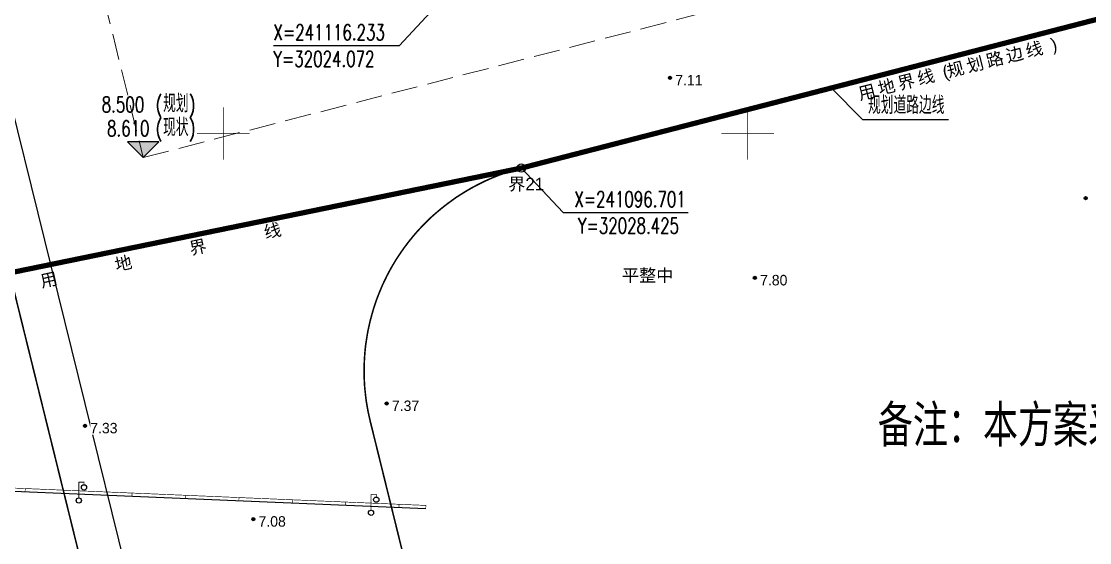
# Model space of a CAD drawing. Extents: x -83084 to 31773731, y -158416 to 241421036.
# Drawn here: x 31980.7 to 32082.6, y 241060.9 to 241110.7 of the extents above; entities that cross this region are included whole.
import ezdxf
from ezdxf.enums import TextEntityAlignment as Align
from ezdxf.xclip import XClip

# ---------------------------------------------------------------- set-up
doc = ezdxf.new("R2010")
doc.units = 0
doc.header["$LTSCALE"] = 1000
doc.header["$MEASUREMENT"] = 0
doc.header["$XCLIPFRAME"] = 0
for name, pattern in [('10010', [0]), ('2', [0]), ('677', [0]), ('721020', [0]), ('721120', [0]), ('CENTER2', [1.125, 0.75, -0.125, 0.125, -0.125]), ('DASH', [0.35, 0.25, -0.1])]:
    doc.linetypes.add(name, pattern=pattern)
doc.layers.add('A-ANNO-TEXT1', color=7, linetype='Continuous', lineweight=15)
doc.layers.add('道路中线', color=252, linetype='Continuous', lineweight=0)
for name, color, linetype in [('DIM_COOR', 3, 'Continuous'), ('DIM_ELEV', 3, 'Continuous'), ('DIM_LEAD', 3, 'Continuous'), ('GZ_BJT_用地界线', 1, 'Continuous'), ('PUB_TEXT', 7, 'Continuous'), ('Road_2', 134, 'Continuous'), ('规划道路边线', 165, 'Continuous')]:
    doc.layers.add(name, color=color, linetype=linetype)
doc.layers.add('地形', color=7, linetype='Continuous', true_color=0x323232)
doc.layers.add('建筑控制线', color=7, linetype='Continuous', true_color=0xff0505)
doc.styles.add('7-100', font='simhei.ttf', dxfattribs={"width": 0.7})
doc.styles.add('_TCH_DIM', font='SIMPLEX', dxfattribs={"bigfont": 'GBCBIG'})
doc.styles.add('DMHT', font='')
doc.styles.add('GKST', font='')
doc.styles.add('number', font='')
doc.styles.add('SXHT', font='')
doc.styles.get('DMHT').set_extended_font_data('方正细等线简体')
doc.styles.get('GKST').set_extended_font_data('方正细等线简体')
doc.styles.get('number').set_extended_font_data('方正细等线简体')
doc.styles.get('SXHT').set_extended_font_data('方正细等线简体')

# ---------------------------------------------------------------- blocks, each defined once
blk = doc.blocks.new('jjjg')
at = {"layer": '建筑控制线', "color": 1, "linetype": 'CENTER2', "ltscale": 0.01, "const_width": 0.5}
blk.add_lwpolyline([(383.24, 107.97), (344.51, 97.96), (232.41, 68.97), (183.61, 58.96), (155.21, 51.95), (155.2, 51.95), (135.85, 179.07), (134.19, 189.93), (133.85, 194.33), (133.81, 204.31), (133.81, 204.31), (133.6, 259.57), (133.74, 265.13), (133.85, 269.74), (134.68, 279.89), (134.86, 281.2), (147.35, 281.98), (306.16, 287.26), (316.91, 289.17, 0.024864), (335.61, 291.82, 0.001838), (336.98, 292.09), (359.27, 296.56)], format="xyb", dxfattribs=at)
blk.add_lwpolyline([(494.36, 136.7), (383.24, 107.97), (344.51, 97.96), (232.41, 68.97), (183.61, 58.96), (152.95, 183.28), (146.97, 207.56), (168.73, 244.6), (203.63, 103.08, 0.417511), (228.05, 88.51), (339.51, 117.32, 0.414214), (346.69, 129.51), (366.05, 134.51, 0.414214), (378.23, 127.34), (473.78, 152.04, 0.284842), (488.34, 167.28, 0.182676), (486.18, 181.25), (468.47, 212.55, -0.074148), (445.19, 273.12), (466.34, 230.52), (514.69, 142.86)], format="xyb", close=True, dxfattribs=at)
blk.add_lwpolyline([(494.36, 136.7), (383.24, 107.97), (344.51, 97.96), (232.41, 68.97), (183.61, 58.96), (152.95, 183.28), (146.97, 207.56), (168.73, 244.6), (203.63, 103.08, 0.417511), (228.05, 88.51), (339.51, 117.32, 0.414214), (346.69, 129.51), (366.05, 134.51, 0.414214), (378.23, 127.34), (473.78, 152.04, 0.284842), (488.34, 167.28, 0.182676), (486.18, 181.25), (468.47, 212.55, -0.074148), (445.19, 273.12), (466.34, 230.52), (514.69, 142.86)], format="xyb", close=True, dxfattribs=at)
blk = doc.blocks.new('A$C15254A11')
at = {"layer": 'Road_2'}
blk.add_line((219908, 4000), (134746, 4000), dxfattribs=at)
blk = doc.blocks.new('263906')
at = {"color": 0, "linetype": 'Continuous', "lineweight": -3}
blk.add_circle((0, 0), 0.8, dxfattribs=at)
at = {"color": 0}
blk.add_point((0, 0), dxfattribs=at)
blk = doc.blocks.new('333')
at = {"color": 0, "linetype": 'Continuous', "lineweight": -3, "const_width": 0.15}
for points in [[(0, 0.5), (0, 3.5)], [(0, 3.5), (1, 3.5), (1, 3)]]:
    blk.add_lwpolyline(points, dxfattribs=at)
at = {"color": 0, "linetype": 'Continuous', "lineweight": -3}
for centre in [(1, 2.5), (0, 0)]:
    blk.add_circle(centre, 0.5, dxfattribs=at)
blk = doc.blocks.new('904')
at = {"linetype": '2'}
h = blk.add_hatch(color=0, dxfattribs=at)
edge = h.paths.add_edge_path(flags=0)
edge.add_arc((0, 0), 0.3, 0, 360)
at = {"color": 0, "linetype": 'Continuous', "lineweight": -3}
for radius in [0.3, 0.15]:
    blk.add_circle((0, 0), radius, dxfattribs=at)
blk = doc.blocks.new('ysdx12')
at = {"layer": '地形', "linetype": '721120', "lineweight": -3, "ltscale": 0.5, "const_width": 0.15}
for points in [[(-75.1, 94.78), (-44.44, -29.55), (-23.07, -116.23)], [(7.83, -116.23), (-10.06, -43.68), (-10.16, -43.24), (-10.26, -42.79), (-10.34, -42.34), (-10.42, -41.88), (-10.48, -41.43), (-10.53, -40.97), (-10.58, -40.52), (-10.61, -40.06), (-10.63, -39.6), (-10.64, -39.14), (-10.64, -38.69), (-10.63, -38.23), (-10.61, -37.77), (-10.58, -37.31), (-10.54, -36.85), (-10.49, -36.4), (-10.42, -35.94), (-10.35, -35.49), (-10.27, -35.04), (-10.17, -34.59), (-10.07, -34.14), (-9.95, -33.7), (-9.83, -33.26), (-9.7, -32.82), (-9.55, -32.38), (-9.4, -31.95), (-9.23, -31.52), (-9.06, -31.1), (-8.88, -30.68), (-8.68, -30.26), (-8.48, -29.85), (-8.27, -29.44), (-8.05, -29.04), (-7.82, -28.65), (-7.58, -28.25), (-7.33, -27.87), (-7.07, -27.49), (-6.81, -27.12), (-6.53, -26.75), (-6.25, -26.39), (-5.96, -26.03), (-5.66, -25.68), (-5.35, -25.34), (-5.04, -25.01), (-4.71, -24.68), (-4.39, -24.36), (-4.05, -24.05), (-3.7, -23.75), (-3.35, -23.45), (-3, -23.17), (-2.63, -22.89), (-2.26, -22.62), (-1.89, -22.35), (-1.5, -22.1), (-1.12, -21.86), (-0.72, -21.62), (-0.32, -21.39), (0.08, -21.18), (0.49, -20.97), (0.9, -20.77), (1.32, -20.58), (1.74, -20.4), (2.17, -20.23), (2.6, -20.07), (3.03, -19.92), (3.47, -19.78), (3.91, -19.65), (4.35, -19.53)]]:
    blk.add_lwpolyline(points, dxfattribs=at)
at = {"layer": '地形', "linetype": '721020', "lineweight": -3, "ltscale": 0.5, "const_width": 0.15}
blk.add_lwpolyline([(155.19, 19.47), (116.46, 9.45), (4.35, -19.53), (-44.44, -29.55), (-72.84, -36.55), (-72.85, -36.56), (-92.21, 90.56), (-93.86, 101.42), (-94.2, 105.82), (-94.24, 115.8), (-94.24, 115.81), (-94.45, 171.06), (-94.31, 176.62), (-94.2, 181.24), (-93.37, 191.39), (-93.19, 192.7), (-80.7, 193.47), (78.11, 198.75), (88.86, 200.66, 0.024922), (107.56, 203.31, 0.002245), (108.93, 203.58), (131.22, 208.05)], format="xyb", dxfattribs=at)
at = {"layer": '地形', "linetype": 'Continuous', "lineweight": -3, "ltscale": 0.5, "const_width": 0.06}
for points in [[(-75.09, 180.76), (-137.69, 177.31), (-124.11, 97.02), (-101.55, -47.95), (-4.76, -52.03)], [(-75.08, 180.46), (-137.34, 177.03), (-123.81, 97.07), (-101.29, -47.66), (-4.75, -51.73)], [(-42.97, -50.42), (-42.95, -50.12)], [(-37.87, -50.63), (-37.86, -50.33)], [(-32.78, -50.85), (-32.77, -50.55)], [(-27.69, -51.06), (-27.67, -50.76)], [(-22.59, -51.28), (-22.58, -50.98)], [(-17.5, -51.49), (-17.48, -51.19)], [(-12.4, -51.71), (-12.39, -51.41)], [(-7.31, -51.92), (-7.3, -51.62)], [(-4.76, -52.03), (-4.75, -51.73)]]:
    blk.add_lwpolyline(points, dxfattribs=at)
at = {"layer": '地形', "linetype": '10010', "lineweight": -3, "ltscale": 0.5, "const_width": 0.06}
for points in [[(-24.07, -18.73), (-24.07, -13.73)], [(25.93, -18.73), (25.93, -13.73)], [(-26.57, -16.23), (-21.57, -16.23)], [(23.43, -16.23), (28.43, -16.23)]]:
    blk.add_lwpolyline(points, dxfattribs=at)
at = {"layer": '地形', "linetype": '677', "lineweight": -3, "ltscale": 0.5}
blk.add_polyline3d([(-75.09, 180.76, 0), (-137.69, 177.31, 0), (-124.11, 97.02, 0), (-101.55, -47.95, 0), (-4.76, -52.03, 0)], dxfattribs=at)
at = {"layer": '地形', "linetype": 'Continuous', "xscale": 0.5, "yscale": 0.5}
for name, p in [('263906', (4.35, -19.53)), ('904', (58.16, -22.41)), ('333', (-37.85, -51.26)), ('333', (-9.98, -52.43))]:
    blk.add_blockref(name, p, dxfattribs=at)
at = {"layer": '地形', "style": 'SXHT'}
for s, rotation, p in [(')', 14.2714, (55.13, -7.72)), ('边', 14.2714, (51.38, -8.68)), ('线', 14.2714, (53.25, -8.2)), ('划', 14.2714, (47.62, -9.63)), ('路', 14.2714, (49.5, -9.15)), ('线', 14.2714, (42.92, -10.83)), ('(', 14.2714, (44.8, -10.35)), ('规', 14.2714, (45.74, -10.11)), ('地', 14.2714, (39.17, -11.78)), ('界', 14.2714, (41.05, -11.3)), ('用', 14.2714, (37.29, -12.26)), ('线', 12.3285, (-19.38, -25.51)), ('界', 12.3285, (-26.49, -27.07)), ('地', 12.3285, (-33.6, -28.62)), ('用', 12.3285, (-40.71, -30.18))]:
    blk.add_text(s, height=1.2, rotation=rotation, dxfattribs=at).set_placement(p, align=Align.MIDDLE_CENTER)
at = {"layer": '地形', "style": 'number'}
blk.add_text('界21', height=1.2, dxfattribs=at).set_placement((4.81, -21.06), align=Align.MIDDLE_CENTER)
at = {"layer": '地形', "style": 'GKST'}
blk.add_text('平整中', height=1.2, dxfattribs=at).set_placement((13.94, -30.73), align=Align.BOTTOM_LEFT)
blk.add_wipeout([(-20.71, -52.64), (-18.13, -52.64), (-18.13, -53.89), (-20.71, -53.89)]).dxf.layer = '地形'
at = {"layer": '地形', "linetype": 'Continuous', "xscale": 0.5, "yscale": 0.5}
blk.add_blockref('904', (-21.21, -53.04), dxfattribs=at)
at = {"layer": '地形', "style": 'DMHT'}
blk.add_text('7.08', height=1, dxfattribs=at).set_placement((-20.71, -52.76), align=Align.TOP_LEFT)
for points in [[(19.03, -10.52), (21.61, -10.52), (21.61, -11.77), (19.03, -11.77)], [(27.12, -29.61), (29.69, -29.61), (29.69, -30.86), (27.12, -30.86)], [(-7.99, -41.6), (-5.42, -41.6), (-5.42, -42.85), (-7.99, -42.85)], [(-36.76, -43.73), (-34.19, -43.73), (-34.19, -44.98), (-36.76, -44.98)]]:
    blk.add_wipeout(points).dxf.layer = '地形'
at = {"layer": '地形', "linetype": 'Continuous', "xscale": 0.5, "yscale": 0.5}
for p in [(18.53, -10.92), (26.62, -30.01), (-8.49, -42), (-37.26, -44.13)]:
    blk.add_blockref('904', p, dxfattribs=at)
at = {"layer": '地形', "style": 'DMHT'}
for s, p in [('7.11', (19.03, -10.64)), ('7.80', (27.12, -29.73)), ('7.37', (-7.99, -41.72)), ('7.33', (-36.76, -43.85))]:
    blk.add_text(s, height=1, dxfattribs=at).set_placement(p, align=Align.TOP_LEFT)
blk = doc.blocks.new('ghdlbx')
at = {"layer": '规划道路边线', "linetype": '721120', "lineweight": -3, "ltscale": 0.5, "const_width": 0.15}
for points in [[(-75.1, 94.78), (-44.44, -29.55), (-23.07, -116.23)], [(7.83, -116.23), (-10.06, -43.68), (-10.16, -43.24), (-10.26, -42.79), (-10.34, -42.34), (-10.42, -41.88), (-10.48, -41.43), (-10.53, -40.97), (-10.58, -40.52), (-10.61, -40.06), (-10.63, -39.6), (-10.64, -39.14), (-10.64, -38.69), (-10.63, -38.23), (-10.61, -37.77), (-10.58, -37.31), (-10.54, -36.85), (-10.49, -36.4), (-10.42, -35.94), (-10.35, -35.49), (-10.27, -35.04), (-10.17, -34.59), (-10.07, -34.14), (-9.95, -33.7), (-9.83, -33.26), (-9.7, -32.82), (-9.55, -32.38), (-9.4, -31.95), (-9.23, -31.52), (-9.06, -31.1), (-8.88, -30.68), (-8.68, -30.26), (-8.48, -29.85), (-8.27, -29.44), (-8.05, -29.04), (-7.82, -28.65), (-7.58, -28.25), (-7.33, -27.87), (-7.07, -27.49), (-6.81, -27.12), (-6.53, -26.75), (-6.25, -26.39), (-5.96, -26.03), (-5.66, -25.68), (-5.35, -25.34), (-5.04, -25.01), (-4.71, -24.68), (-4.39, -24.36), (-4.05, -24.05), (-3.7, -23.75), (-3.35, -23.45), (-3, -23.17), (-2.63, -22.89), (-2.26, -22.62), (-1.89, -22.35), (-1.5, -22.1), (-1.12, -21.86), (-0.72, -21.62), (-0.32, -21.39), (0.08, -21.18), (0.49, -20.97), (0.9, -20.77), (1.32, -20.58), (1.74, -20.4), (2.17, -20.23), (2.6, -20.07), (3.03, -19.92), (3.47, -19.78), (3.91, -19.65), (4.35, -19.53)]]:
    blk.add_lwpolyline(points, dxfattribs=at)
at = {"layer": '规划道路边线', "linetype": '721020', "lineweight": -3, "ltscale": 0.5, "const_width": 0.15}
blk.add_lwpolyline([(116.46, 9.45), (4.35, -19.53)], dxfattribs=at)
at = {"layer": '道路中线', "linetype": 'DASH', "ltscale": 0.01}
for p, q in [((-74.84, 156.37), (-31.71, -18.53)), ((-31.71, -18.53), (296.11, 66.23))]:
    blk.add_line(p, q, dxfattribs=at)
blk = doc.blocks.new('zbyd')
at = {"layer": 'DIM_ELEV'}
blk.add_hatch(color=256, dxfattribs=at).paths.add_polyline_path([(-318.35, -72.88), (-316.85, -71.38), (-319.85, -71.38)])
at = {"layer": 'DIM_COOR', "color": 3}
for p, q in [((-286.64, -54.35), (-293.93, -62.21)), ((-293.93, -62.21), (-305.92, -62.21)), ((-282.29, -73.88), (-278.31, -78.13)), ((-278.31, -78.13), (-266.38, -78.13))]:
    blk.add_line(p, q, dxfattribs=at)
at = {"layer": 'DIM_ELEV'}
for p, q in [((-318.35, -72.88), (-319.85, -71.38)), ((-316.85, -71.38), (-319.85, -71.38)), ((-318.35, -72.88), (-316.85, -71.38))]:
    blk.add_line(p, q, dxfattribs=at)
at = {"layer": 'DIM_LEAD'}
for p, q in [((-252.73, -66.24), (-249.77, -69.25)), ((-249.77, -69.25), (-241.56, -69.25))]:
    blk.add_line(p, q, dxfattribs=at)
at = {"layer": 'PUB_TEXT', "style": '_TCH_DIM', "width": 0.705882}
for s, height, p in [('X=241116.233', 1.4875, (-305.92, -61.68)), ('Y=32024.072', 1.4875, (-305.92, -64.22)), ('8.500', 1.488, (-322.3, -68.57)), ('(', 1.49, (-317.15, -68.57)), (')', 1.49, (-313.99, -68.57)), ('(', 1.49, (-317.15, -70.85)), (')', 1.49, (-313.99, -70.85)), ('8.610', 1.488, (-321.8, -70.85)), ('X=241096.701', 1.4875, (-277.23, -77.61)), ('Y=32028.425', 1.4875, (-276.88, -80.14))]:
    blk.add_text(s, height=height, dxfattribs=at).set_placement(p)
at = {"layer": 'PUB_TEXT', "style": '_TCH_DIM'}
for s, p in [('规划', (-316.45, -68.57)), ('规划道路边线', (-249.23, -68.73)), ('现状', (-316.45, -70.85))]:
    blk.add_text(s, height=1.688, dxfattribs=at).set_placement(p)

msp = doc.modelspace()

# ---------------------------------------------------------------- linework, layer by layer
at = {"layer": 'GZ_BJT_用地界线', "linetype": 'CENTER2', "lineweight": 0, "ltscale": 10, "const_width": 0.001}
msp.add_lwpolyline([(32179.26, 241135.7), (32140.53, 241125.69), (32028.43, 241096.7), (31979.63, 241086.68), (31951.23, 241079.68), (31951.22, 241079.68), (31931.87, 241206.79), (31930.21, 241217.65), (31929.87, 241222.06), (31929.83, 241232.04), (31929.83, 241232.04), (31929.62, 241287.29), (31929.76, 241292.85), (31929.87, 241297.47), (31930.7, 241307.62), (31930.88, 241308.93), (31943.37, 241309.7), (32102.18, 241314.99), (32112.93, 241316.89, 0.024864), (32131.63, 241319.55, 0.001838), (32133, 241319.82), (32155.29, 241324.29)], format="xyb", dxfattribs=at)
msp.add_lwpolyline([(32179.26, 241135.7), (32140.53, 241125.69), (32028.43, 241096.7), (31979.63, 241086.68), (31951.23, 241079.68), (31951.22, 241079.68), (31931.87, 241206.79), (31930.21, 241217.65), (31929.87, 241222.06), (31929.83, 241232.04), (31929.83, 241232.04), (31929.62, 241287.29), (31929.76, 241292.85), (31929.87, 241297.47), (31930.7, 241307.62), (31930.88, 241308.93), (31943.37, 241309.7), (32102.18, 241314.99), (32112.93, 241316.89, 0.024864), (32131.63, 241319.55, 0.001838), (32133, 241319.82), (32155.29, 241324.29)], format="xyb", dxfattribs=at)
msp.add_lwpolyline([(32179.26, 241135.7), (32140.53, 241125.69), (32028.43, 241096.7), (31979.63, 241086.68), (31951.23, 241079.68), (31951.22, 241079.68), (31931.87, 241206.79), (31930.21, 241217.65), (31929.87, 241222.06), (31929.83, 241232.04), (31929.83, 241232.04), (31929.62, 241287.29), (31929.76, 241292.85), (31929.87, 241297.47), (31930.7, 241307.62), (31930.88, 241308.93), (31943.37, 241309.7), (32102.18, 241314.99), (32112.93, 241316.89, 0.024864), (32131.63, 241319.55, 0.001838), (32133, 241319.82), (32155.29, 241324.29)], format="xyb", dxfattribs=at)
msp.add_lwpolyline([(32179.26, 241135.7), (32140.53, 241125.69), (32028.43, 241096.7), (31979.63, 241086.68), (31951.23, 241079.68), (31951.22, 241079.68), (31931.87, 241206.79), (31930.21, 241217.65), (31929.87, 241222.06), (31929.83, 241232.04), (31929.83, 241232.04), (31929.62, 241287.29), (31929.76, 241292.85), (31929.87, 241297.47), (31930.7, 241307.62), (31930.88, 241308.93), (31943.37, 241309.7), (32102.18, 241314.99), (32112.93, 241316.89, 0.024864), (32131.63, 241319.55, 0.001838), (32133, 241319.82), (32155.29, 241324.29)], format="xyb", dxfattribs=at)

# ---------------------------------------------------------------- next in the draw order: wipeouts: each hides what was drawn before it
msp.add_wipeout([(32128.84, 241433.23), (32128.84, 241391.23), (31905.85, 241391.23), (31905.85, 241333.09), (31867.79, 241333.09), (31867.79, 241211.58), (31912.1, 241211.58), (31912.1, 241022.73), (31783.02, 241022.73), (31783.02, 241433.23)])

# ---------------------------------------------------------------- next in the draw order: linework, layer by layer
at = {"layer": 'GZ_BJT_用地界线', "linetype": 'CENTER2', "lineweight": 0}
msp.add_lwpolyline([(32290.38, 241164.43), (32179.26, 241135.7), (32140.53, 241125.69), (32028.43, 241096.7), (31979.63, 241086.68), (31948.97, 241211.01), (31942.99, 241235.28), (31964.75, 241272.33), (31999.65, 241130.81, 0.417511), (32024.07, 241116.23), (32135.53, 241145.05, 0.414214), (32142.71, 241157.23), (32162.07, 241162.24, 0.414214), (32174.25, 241155.06), (32269.8, 241179.77, 0.284842), (32284.36, 241195, 0.182676), (32282.2, 241208.98), (32264.49, 241240.27, -0.074148), (32241.21, 241300.85), (32262.36, 241258.24), (32310.71, 241170.59)], format="xyb", close=True, dxfattribs=at)

# ---------------------------------------------------------------- next in the draw order: block references
at = {"color": 1, "linetype": 'CENTER2', "ltscale": 0.01, "xscale": 0.001, "yscale": 0.001, "zscale": 0.001, "rotation": 283.8517818251967}
msp.add_blockref('A$C15254A11', (31942.99, 241235.28), dxfattribs=at)
at = {"layer": 'PUB_TEXT'}
ref = msp.add_blockref('jjjg', (31796.02, 241027.73), dxfattribs=at)
XClip(ref).set_block_clipping_path([(-13.0000000003, -5.0000000001), (531.4999999997, 405.4999999999)])

# ---------------------------------------------------------------- next in the draw order: block references
ref = msp.add_blockref('ysdx12', (32024.07, 241116.23))
XClip(ref).set_block_clipping_path([(-272.4682125144, -93.5070921242), (303.3494281587, 310.7769526536)])

# ---------------------------------------------------------------- next in the draw order: block references
ref = msp.add_blockref('ghdlbx', (32024.07, 241116.23))
XClip(ref).set_block_clipping_path([(-228.0520679788, -93.5070920873), (303.447932021, 316.9929079127)])
msp.add_blockref('zbyd', (32310.71, 241170.59))

# ---------------------------------------------------------------- next in the draw order: texts
at = {"layer": 'A-ANNO-TEXT1', "style": '7-100', "width": 0.7}
msp.add_text('备注：本方案采用广州2000坐标系和高程系统', height=3.5, dxfattribs=at).set_placement((32062.41, 241070.5))

# ---------------------------------------------------------------- next in the draw order: wipeouts: each hides what was drawn before it
msp.add_wipeout([(32128.84, 241433.23), (32128.84, 241391.23), (31905.85, 241391.23), (31906.1, 241297.3), (31867.79, 241297.3), (31867.79, 241211.58), (31912.1, 241211.58), (31912.1, 241022.73), (31783.02, 241022.73), (31783.02, 241433.23)])

doc.saveas('drawing.dxf')
